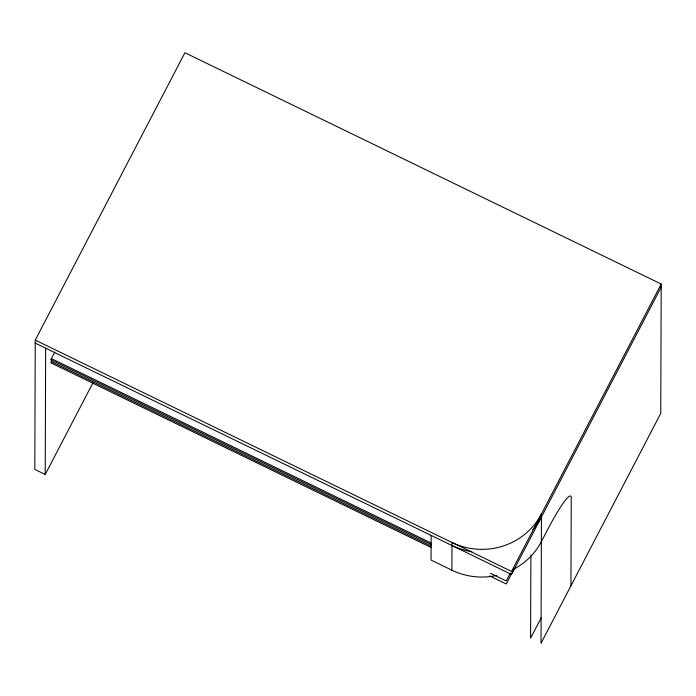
<?xml version="1.0" encoding="UTF-8"?>
<svg xmlns="http://www.w3.org/2000/svg" width="696" height="696" viewBox="0 0 696 696"><rect width="100%" height="100%" fill="white"/><g stroke="black" fill="none" stroke-linecap="round" stroke-linejoin="round"><path stroke-width="1.04" d="M496.883 575.392A66.633 64.337 0.2 0 1 451.895 570.189L452 542.497A66.633 64.337 0.2 0 0 541.462 513.944L541.01 643.269L660.748 413.372L661.2 284.055L184.919 52.731L35.252 340.1L34.8 469.417L45.223 474.481L92.933 382.87M45.223 474.481L45.658 348.191M431.146 535.415L431.059 560.062L451.895 570.189M530.883 555.095L530.596 638.206L541.114 618.005M570.946 585.788L571.251 498.04A53.314 6.194 -64.1 0 0 547.352 530.135L541.366 541.627A66.633 64.337 0.2 0 1 514.701 568.684M54.827 352.054L50.825 359.745L431.007 544.394M51.817 360.867L50.808 362.79L430.998 547.43M510.272 573.252L506.262 580.942L490.628 573.347M661.2 284.055L511.534 571.416L35.252 340.1M514.266 568.597L506.253 583.979L489.636 575.914M661.191 287.091L511.517 574.452L35.244 343.137M431.05 542.976L51.417 358.597L51.408 361.633L431.041 546.012M541.453 516.98A66.633 64.337 0.2 0 1 532.823 529.595M471.845 551.658A66.633 64.337 0.2 0 1 451.982 545.534"/></g></svg>
